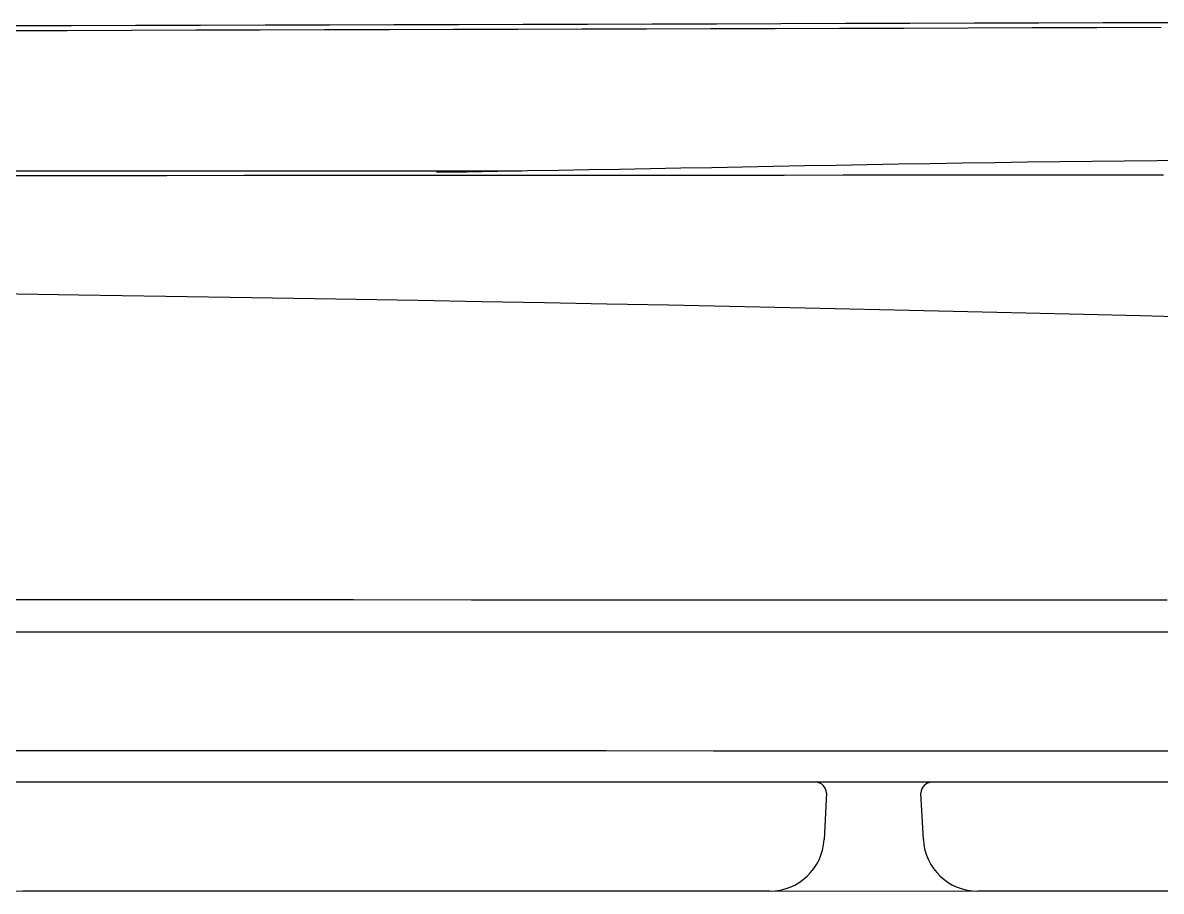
# Model space of a CAD drawing. Header units: millimetres. Extents: x 0 to 1800, y -67 to 2530.
# Drawn here: x 1501.2 to 1553.4, y 615.6 to 655.4 of the extents above; entities that cross this region are included whole.
import ezdxf

# ---------------------------------------------------------------- set-up
doc = ezdxf.new("R2010")
doc.units = ezdxf.units.MM
doc.layers.add('내부선 및 부속', color=4, linetype='Continuous')

msp = doc.modelspace()

# ---------------------------------------------------------------- linework, layer by layer
at = {"layer": '내부선 및 부속', "linetype": 'Continuous'}
for p, q in [((1506.424, 655.267), (1503.465, 655.259)), ((1509.384, 655.275), (1506.424, 655.267)), ((1512.343, 655.283), (1509.384, 655.275)), ((1515.301, 655.291), (1512.343, 655.283)), ((1518.26, 655.299), (1515.301, 655.291)), ((1521.218, 655.307), (1518.26, 655.299)), ((1524.177, 655.315), (1521.218, 655.307)), ((1527.134, 655.323), (1524.177, 655.315)), ((1530.092, 655.331), (1527.134, 655.323)), ((1533.049, 655.339), (1530.092, 655.331)), ((1536.006, 655.347), (1533.049, 655.339)), ((1538.963, 655.355), (1536.006, 655.347)), ((1541.92, 655.363), (1538.963, 655.355)), ((1544.876, 655.371), (1541.92, 655.363)), ((1547.832, 655.379), (1544.876, 655.371)), ((1550.787, 655.388), (1547.832, 655.379)), ((1553.743, 655.396), (1550.787, 655.388)), ((1503.263, 655.032), (1500.309, 655.024)), ((1503.465, 655.259), (1500.505, 655.251)), ((1506.216, 655.041), (1503.263, 655.032)), ((1509.17, 655.049), (1506.216, 655.041)), ((1512.123, 655.057), (1509.17, 655.049)), ((1515.077, 655.065), (1512.123, 655.057)), ((1518.03, 655.074), (1515.077, 655.065)), ((1520.982, 655.082), (1518.03, 655.074)), ((1523.935, 655.09), (1520.982, 655.082)), ((1526.887, 655.099), (1523.935, 655.09)), ((1529.839, 655.107), (1526.887, 655.099)), ((1532.791, 655.115), (1529.839, 655.107)), ((1535.742, 655.124), (1532.791, 655.115)), ((1538.694, 655.132), (1535.742, 655.124)), ((1541.645, 655.14), (1538.694, 655.132)), ((1544.595, 655.148), (1541.645, 655.14)), ((1547.546, 655.157), (1544.595, 655.148)), ((1550.496, 655.165), (1547.546, 655.157)), ((1553.446, 655.173), (1550.496, 655.165)), ((1548.795, 649.015), (1547.308, 648.996)), ((1550.282, 649.032), (1548.795, 649.015)), ((1551.767, 649.048), (1550.282, 649.032)), ((1553.252, 649.061), (1551.767, 649.048)), ((1554.737, 649.072), (1553.252, 649.061)), ((1502.837, 648.592), (1500.47, 648.592)), ((1505.203, 648.593), (1502.837, 648.592)), ((1507.569, 648.593), (1505.203, 648.593)), ((1509.935, 648.593), (1507.569, 648.593)), ((1512.301, 648.594), (1509.935, 648.593)), ((1514.666, 648.594), (1512.301, 648.594)), ((1517.031, 648.594), (1514.666, 648.594)), ((1519.397, 648.594), (1517.031, 648.594)), ((1521.762, 648.594), (1519.397, 648.594)), ((1521.602, 648.549), (1520.207, 648.527)), ((1522.999, 648.572), (1521.602, 648.549)), ((1524.126, 648.594), (1521.762, 648.594)), ((1524.398, 648.596), (1522.999, 648.572)), ((1525.799, 648.62), (1524.398, 648.596)), ((1527.201, 648.644), (1525.799, 648.62)), ((1528.605, 648.67), (1527.201, 648.644)), ((1530.011, 648.696), (1528.605, 648.67)), ((1531.42, 648.722), (1530.011, 648.696)), ((1532.832, 648.748), (1531.42, 648.722)), ((1534.246, 648.775), (1532.832, 648.748)), ((1535.665, 648.802), (1534.246, 648.775)), ((1537.088, 648.829), (1535.665, 648.802)), ((1538.517, 648.855), (1537.088, 648.829)), ((1539.952, 648.88), (1538.517, 648.855)), ((1541.395, 648.905), (1539.952, 648.88)), ((1542.85, 648.929), (1541.395, 648.905)), ((1544.326, 648.953), (1542.85, 648.929)), ((1545.816, 648.975), (1544.326, 648.953)), ((1547.308, 648.996), (1545.816, 648.975)), ((1500.475, 648.391), (1504.201, 648.393)), ((1504.201, 648.393), (1507.836, 648.396)), ((1507.836, 648.396), (1511.377, 648.398)), ((1511.377, 648.398), (1514.821, 648.4)), ((1514.821, 648.4), (1518.166, 648.402)), ((1518.166, 648.402), (1521.409, 648.403)), ((1521.409, 648.403), (1524.548, 648.405)), ((1524.548, 648.405), (1527.584, 648.407)), ((1527.584, 648.407), (1530.525, 648.408)), ((1530.525, 648.408), (1533.378, 648.409)), ((1533.378, 648.409), (1536.152, 648.411)), ((1536.152, 648.411), (1538.853, 648.413)), ((1538.853, 648.413), (1541.483, 648.414)), ((1541.483, 648.414), (1544.045, 648.416)), ((1544.045, 648.416), (1546.534, 648.417)), ((1546.534, 648.417), (1548.947, 648.419)), ((1548.947, 648.419), (1551.284, 648.42)), ((1551.284, 648.42), (1553.542, 648.422)), ((1503.796, 642.907), (1499.737, 642.968)), ((1507.793, 642.845), (1503.796, 642.907)), ((1511.721, 642.782), (1507.793, 642.845)), ((1515.577, 642.717), (1511.721, 642.782)), ((1519.355, 642.652), (1515.577, 642.717)), ((1522.265, 642.6), (1519.355, 642.652)), ((1525.154, 642.547), (1522.265, 642.6)), ((1528.017, 642.493), (1525.154, 642.547)), ((1530.85, 642.437), (1528.017, 642.493)), ((1533.651, 642.381), (1530.85, 642.437)), ((1536.422, 642.323), (1533.651, 642.381)), ((1539.163, 642.264), (1536.422, 642.323)), ((1541.879, 642.204), (1539.163, 642.264)), ((1544.571, 642.142), (1541.879, 642.204)), ((1547.24, 642.079), (1544.571, 642.142)), ((1549.881, 642.015), (1547.24, 642.079)), ((1552.489, 641.95), (1549.881, 642.015)), ((1555.057, 641.884), (1552.489, 641.95)), ((1498.826, 628.937), (1504.915, 628.936)), ((1504.915, 628.936), (1510.774, 628.934)), ((1510.774, 628.934), (1516.405, 628.933)), ((1516.405, 628.933), (1521.81, 628.931)), ((1521.81, 628.931), (1526.991, 628.93)), ((1526.991, 628.93), (1531.946, 628.928)), ((1531.946, 628.928), (1536.683, 628.926)), ((1536.683, 628.926), (1541.222, 628.924)), ((1541.222, 628.924), (1545.563, 628.922)), ((1545.563, 628.922), (1549.726, 628.92)), ((1549.726, 628.92), (1553.713, 628.918)), ((1504.502, 627.443), (1498.448, 627.443)), ((1510.325, 627.443), (1504.502, 627.443)), ((1506.031, 627.443), (1506.031, 627.443)), ((1507.031, 627.443), (1507.031, 627.443)), ((1515.92, 627.443), (1510.325, 627.443)), ((1521.29, 627.443), (1515.92, 627.443)), ((1526.435, 627.443), (1521.29, 627.443)), ((1525.229, 627.443), (1525.229, 627.443)), ((1526.229, 627.443), (1526.229, 627.443)), ((1531.355, 627.443), (1526.435, 627.443)), ((1536.058, 627.443), (1531.355, 627.443)), ((1540.564, 627.443), (1536.058, 627.443)), ((1544.873, 627.443), (1540.564, 627.443)), ((1549.006, 627.443), (1544.873, 627.443)), ((1552.963, 627.443), (1549.006, 627.443)), ((1556.74, 627.443), (1552.963, 627.443)), ((1500.149, 622.013), (1506.146, 622.012)), ((1506.146, 622.012), (1511.927, 622.01)), ((1511.927, 622.01), (1517.495, 622.008)), ((1517.495, 622.008), (1522.85, 622.006)), ((1522.85, 622.006), (1527.991, 622.005)), ((1527.991, 622.005), (1532.916, 622.003)), ((1532.916, 622.003), (1537.622, 622.001)), ((1537.622, 622.001), (1542.107, 621.999)), ((1542.107, 621.999), (1546.374, 621.998)), ((1546.374, 621.998), (1550.425, 621.996)), ((1550.425, 621.996), (1554.264, 621.994)), ((1505.531, 620.556), (1499.691, 620.556)), ((1511.209, 620.556), (1505.531, 620.556)), ((1516.726, 620.556), (1511.209, 620.556)), ((1522.083, 620.556), (1516.726, 620.556)), ((1527.279, 620.556), (1522.083, 620.556)), ((1532.264, 620.556), (1527.279, 620.556)), ((1536.922, 620.556), (1532.264, 620.556)), ((1541.386, 620.556), (1536.922, 620.556)), ((1545.637, 620.556), (1541.386, 620.556)), ((1549.599, 620.556), (1545.637, 620.556)), ((1553.414, 620.556), (1549.599, 620.556)), ((1557.081, 620.556), (1553.414, 620.556)), ((1538.094, 620.056), (1537.982, 617.925)), ((1542.538, 617.925), (1542.426, 620.056)), ((1501.653, 615.556), (1501.233, 615.556)), ((1526.875, 615.556), (1501.653, 615.556)), ((1535.486, 615.556), (1526.875, 615.556)), ((1555.287, 615.556), (1545.034, 615.556))]:
    msp.add_line(p, q, dxfattribs=at)
at = {"layer": '내부선 및 부속', "lineweight": 18}
msp.add_line((1215.73, 615.556), (1595.73, 615.556), dxfattribs=at)
at = {"layer": '내부선 및 부속', "linetype": 'Continuous'}
for centre, radius, start, end in [((1537.594, 620.056), 0.5, 0, 90), ((1542.926, 620.056), 0.5, 90, 180), ((1535.486, 618.056), 2.5, 270, 357), ((1545.034, 618.056), 2.5, 183, 270)]:
    msp.add_arc(centre, radius, start, end, dxfattribs=at)

doc.saveas('drawing.dxf')
